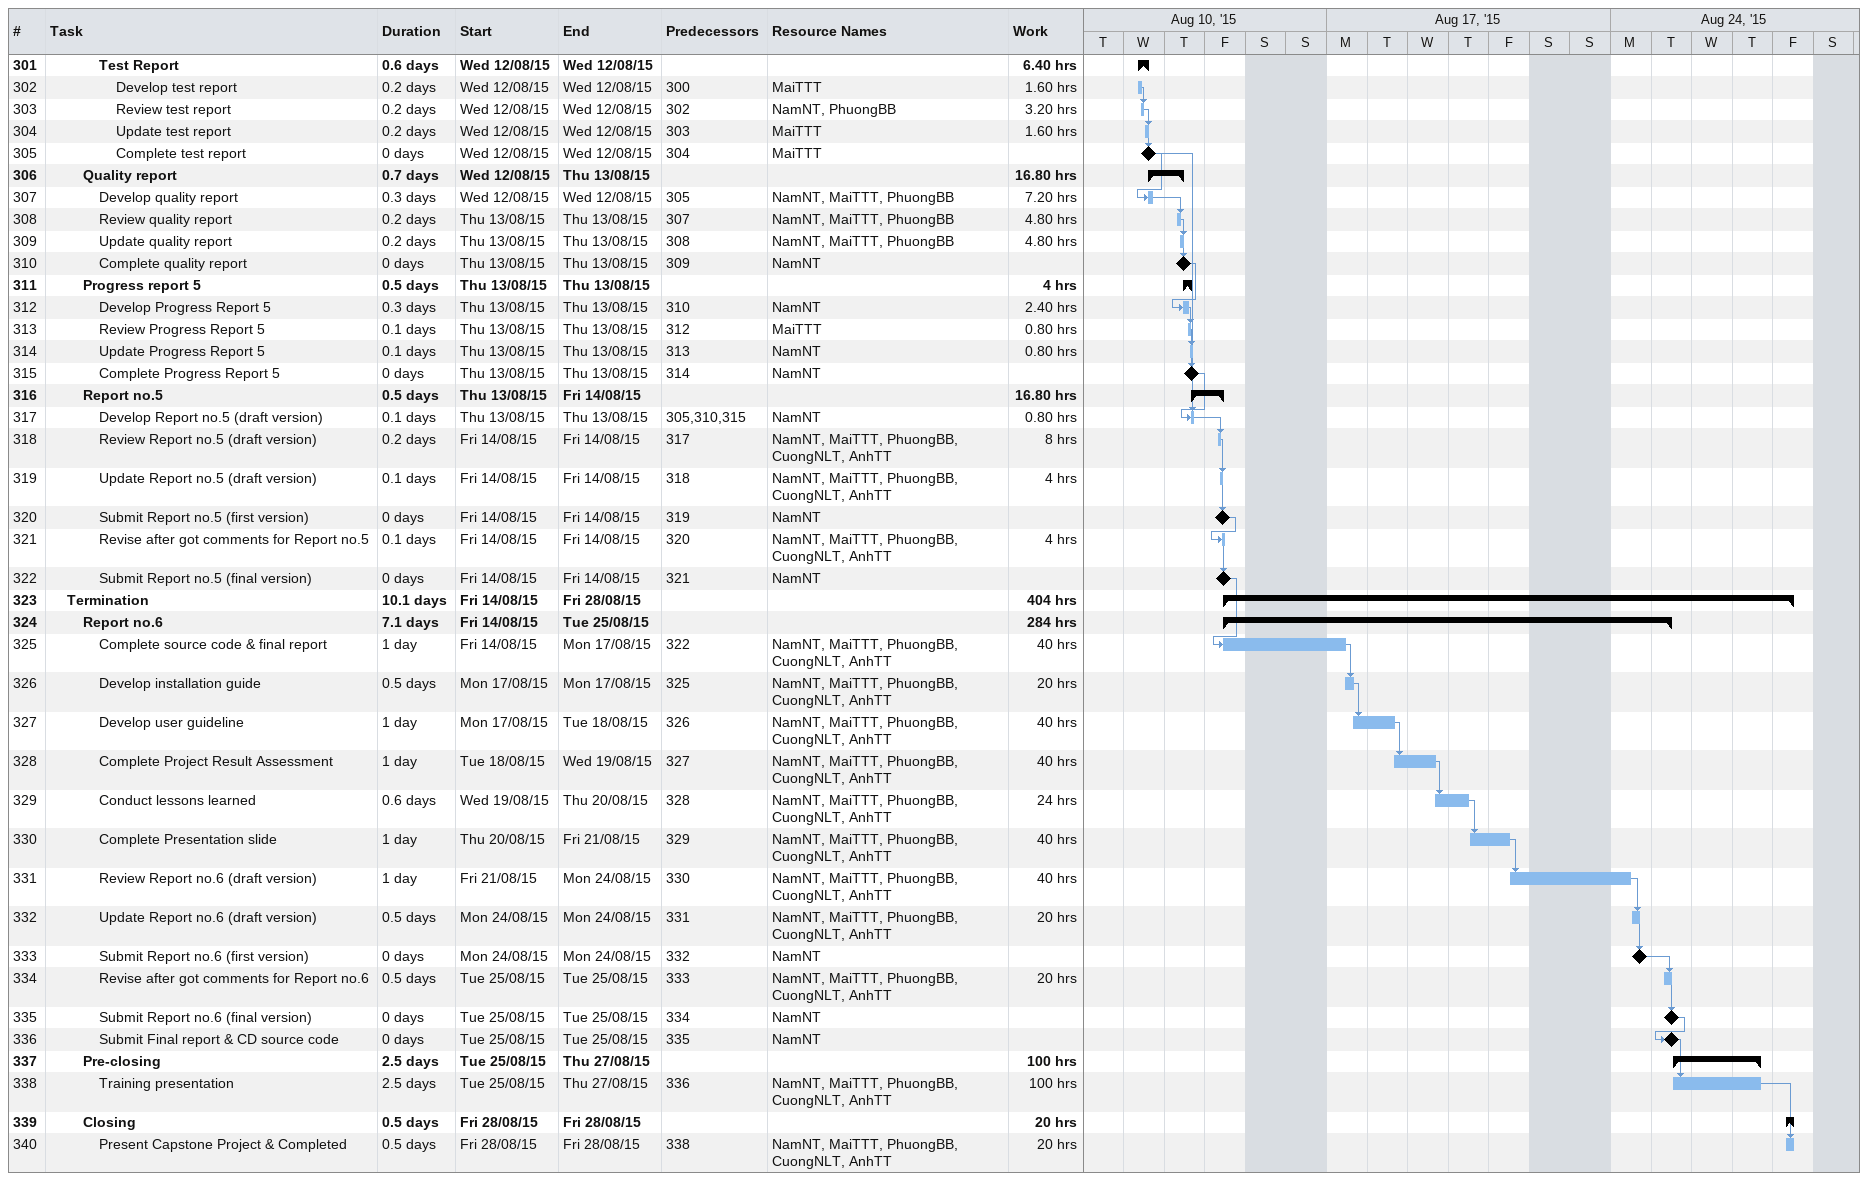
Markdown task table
| ID | Level | Task | Duration | Start | Finish | Predecessors | Resources | Work (h) |
|---|---|---|---|---|---|---|---|---|
| 301 | 4 | **Test Report** | 0.6d | 2015-08-12 | 2015-08-12 |  |  | 6.40 |
| 302 | 5 | Develop test report | 0.2d | 2015-08-12 | 2015-08-12 | 300 | MaiTTT | 1.60 |
| 303 | 5 | Review test report | 0.2d | 2015-08-12 | 2015-08-12 | 302 | NamNT, PhuongBB | 3.20 |
| 304 | 5 | Update test report | 0.2d | 2015-08-12 | 2015-08-12 | 303 | MaiTTT | 1.60 |
| 305 | 5 | Complete test report | 0d | 2015-08-12 | 2015-08-12 | 304 | MaiTTT |  |
| 306 | 3 | **Quality report** | 0.7d | 2015-08-12 | 2015-08-13 |  |  | 16.80 |
| 307 | 4 | Develop quality report | 0.3d | 2015-08-12 | 2015-08-12 | 305 | NamNT, MaiTTT, PhuongBB | 7.20 |
| 308 | 4 | Review quality report | 0.2d | 2015-08-13 | 2015-08-13 | 307 | NamNT, MaiTTT, PhuongBB | 4.80 |
| 309 | 4 | Update quality report | 0.2d | 2015-08-13 | 2015-08-13 | 308 | NamNT, MaiTTT, PhuongBB | 4.80 |
| 310 | 4 | Complete quality report | 0d | 2015-08-13 | 2015-08-13 | 309 | NamNT |  |
| 311 | 3 | **Progress report 5** | 0.5d | 2015-08-13 | 2015-08-13 |  |  | 4 |
| 312 | 4 | Develop Progress Report 5 | 0.3d | 2015-08-13 | 2015-08-13 | 310 | NamNT | 2.40 |
| 313 | 4 | Review Progress Report 5 | 0.1d | 2015-08-13 | 2015-08-13 | 312 | MaiTTT | 0.80 |
| 314 | 4 | Update Progress Report 5 | 0.1d | 2015-08-13 | 2015-08-13 | 313 | NamNT | 0.80 |
| 315 | 4 | Complete Progress Report 5 | 0d | 2015-08-13 | 2015-08-13 | 314 | NamNT |  |
| 316 | 3 | **Report no.5** | 0.5d | 2015-08-13 | 2015-08-14 |  |  | 16.80 |
| 317 | 4 | Develop Report no.5 (draft version) | 0.1d | 2015-08-13 | 2015-08-13 | 305, 310, 315 | NamNT | 0.80 |
| 318 | 4 | Review Report no.5 (draft version) | 0.2d | 2015-08-14 | 2015-08-14 | 317 | NamNT, MaiTTT, PhuongBB, CuongNLT, AnhTT | 8 |
| 319 | 4 | Update Report no.5 (draft version) | 0.1d | 2015-08-14 | 2015-08-14 | 318 | NamNT, MaiTTT, PhuongBB, CuongNLT, AnhTT | 4 |
| 320 | 4 | Submit Report no.5 (first version) | 0d | 2015-08-14 | 2015-08-14 | 319 | NamNT |  |
| 321 | 4 | Revise after got comments for Report no.5 | 0.1d | 2015-08-14 | 2015-08-14 | 320 | NamNT, MaiTTT, PhuongBB, CuongNLT, AnhTT | 4 |
| 322 | 4 | Submit Report no.5 (final version) | 0d | 2015-08-14 | 2015-08-14 | 321 | NamNT |  |
| 323 | 2 | **Termination** | 10.1d | 2015-08-14 | 2015-08-28 |  |  | 404 |
| 324 | 3 | **Report no.6** | 7.1d | 2015-08-14 | 2015-08-25 |  |  | 284 |
| 325 | 4 | Complete source code & final report | 1d | 2015-08-14 | 2015-08-17 | 322 | NamNT, MaiTTT, PhuongBB, CuongNLT, AnhTT | 40 |
| 326 | 4 | Develop installation guide | 0.5d | 2015-08-17 | 2015-08-17 | 325 | NamNT, MaiTTT, PhuongBB, CuongNLT, AnhTT | 20 |
| 327 | 4 | Develop user guideline | 1d | 2015-08-17 | 2015-08-18 | 326 | NamNT, MaiTTT, PhuongBB, CuongNLT, AnhTT | 40 |
| 328 | 4 | Complete Project Result Assessment | 1d | 2015-08-18 | 2015-08-19 | 327 | NamNT, MaiTTT, PhuongBB, CuongNLT, AnhTT | 40 |
| 329 | 4 | Conduct lessons learned | 0.6d | 2015-08-19 | 2015-08-20 | 328 | NamNT, MaiTTT, PhuongBB, CuongNLT, AnhTT | 24 |
| 330 | 4 | Complete Presentation slide | 1d | 2015-08-20 | 2015-08-21 | 329 | NamNT, MaiTTT, PhuongBB, CuongNLT, AnhTT | 40 |
| 331 | 4 | Review Report no.6 (draft version) | 1d | 2015-08-21 | 2015-08-24 | 330 | NamNT, MaiTTT, PhuongBB, CuongNLT, AnhTT | 40 |
| 332 | 4 | Update Report no.6 (draft version) | 0.5d | 2015-08-24 | 2015-08-24 | 331 | NamNT, MaiTTT, PhuongBB, CuongNLT, AnhTT | 20 |
| 333 | 4 | Submit Report no.6 (first version) | 0d | 2015-08-24 | 2015-08-24 | 332 | NamNT |  |
| 334 | 4 | Revise after got comments for Report no.6 | 0.5d | 2015-08-25 | 2015-08-25 | 333 | NamNT, MaiTTT, PhuongBB, CuongNLT, AnhTT | 20 |
| 335 | 4 | Submit Report no.6 (final version) | 0d | 2015-08-25 | 2015-08-25 | 334 | NamNT |  |
| 336 | 4 | Submit Final report & CD source code | 0d | 2015-08-25 | 2015-08-25 | 335 | NamNT |  |
| 337 | 3 | **Pre-closing** | 2.5d | 2015-08-25 | 2015-08-27 |  |  | 100 |
| 338 | 4 | Training presentation | 2.5d | 2015-08-25 | 2015-08-27 | 336 | NamNT, MaiTTT, PhuongBB, CuongNLT, AnhTT | 100 |
| 339 | 3 | **Closing** | 0.5d | 2015-08-28 | 2015-08-28 |  |  | 20 |
| 340 | 4 | Present Capstone Project & Completed | 0.5d | 2015-08-28 | 2015-08-28 | 338 | NamNT, MaiTTT, PhuongBB, CuongNLT, AnhTT | 20 |
